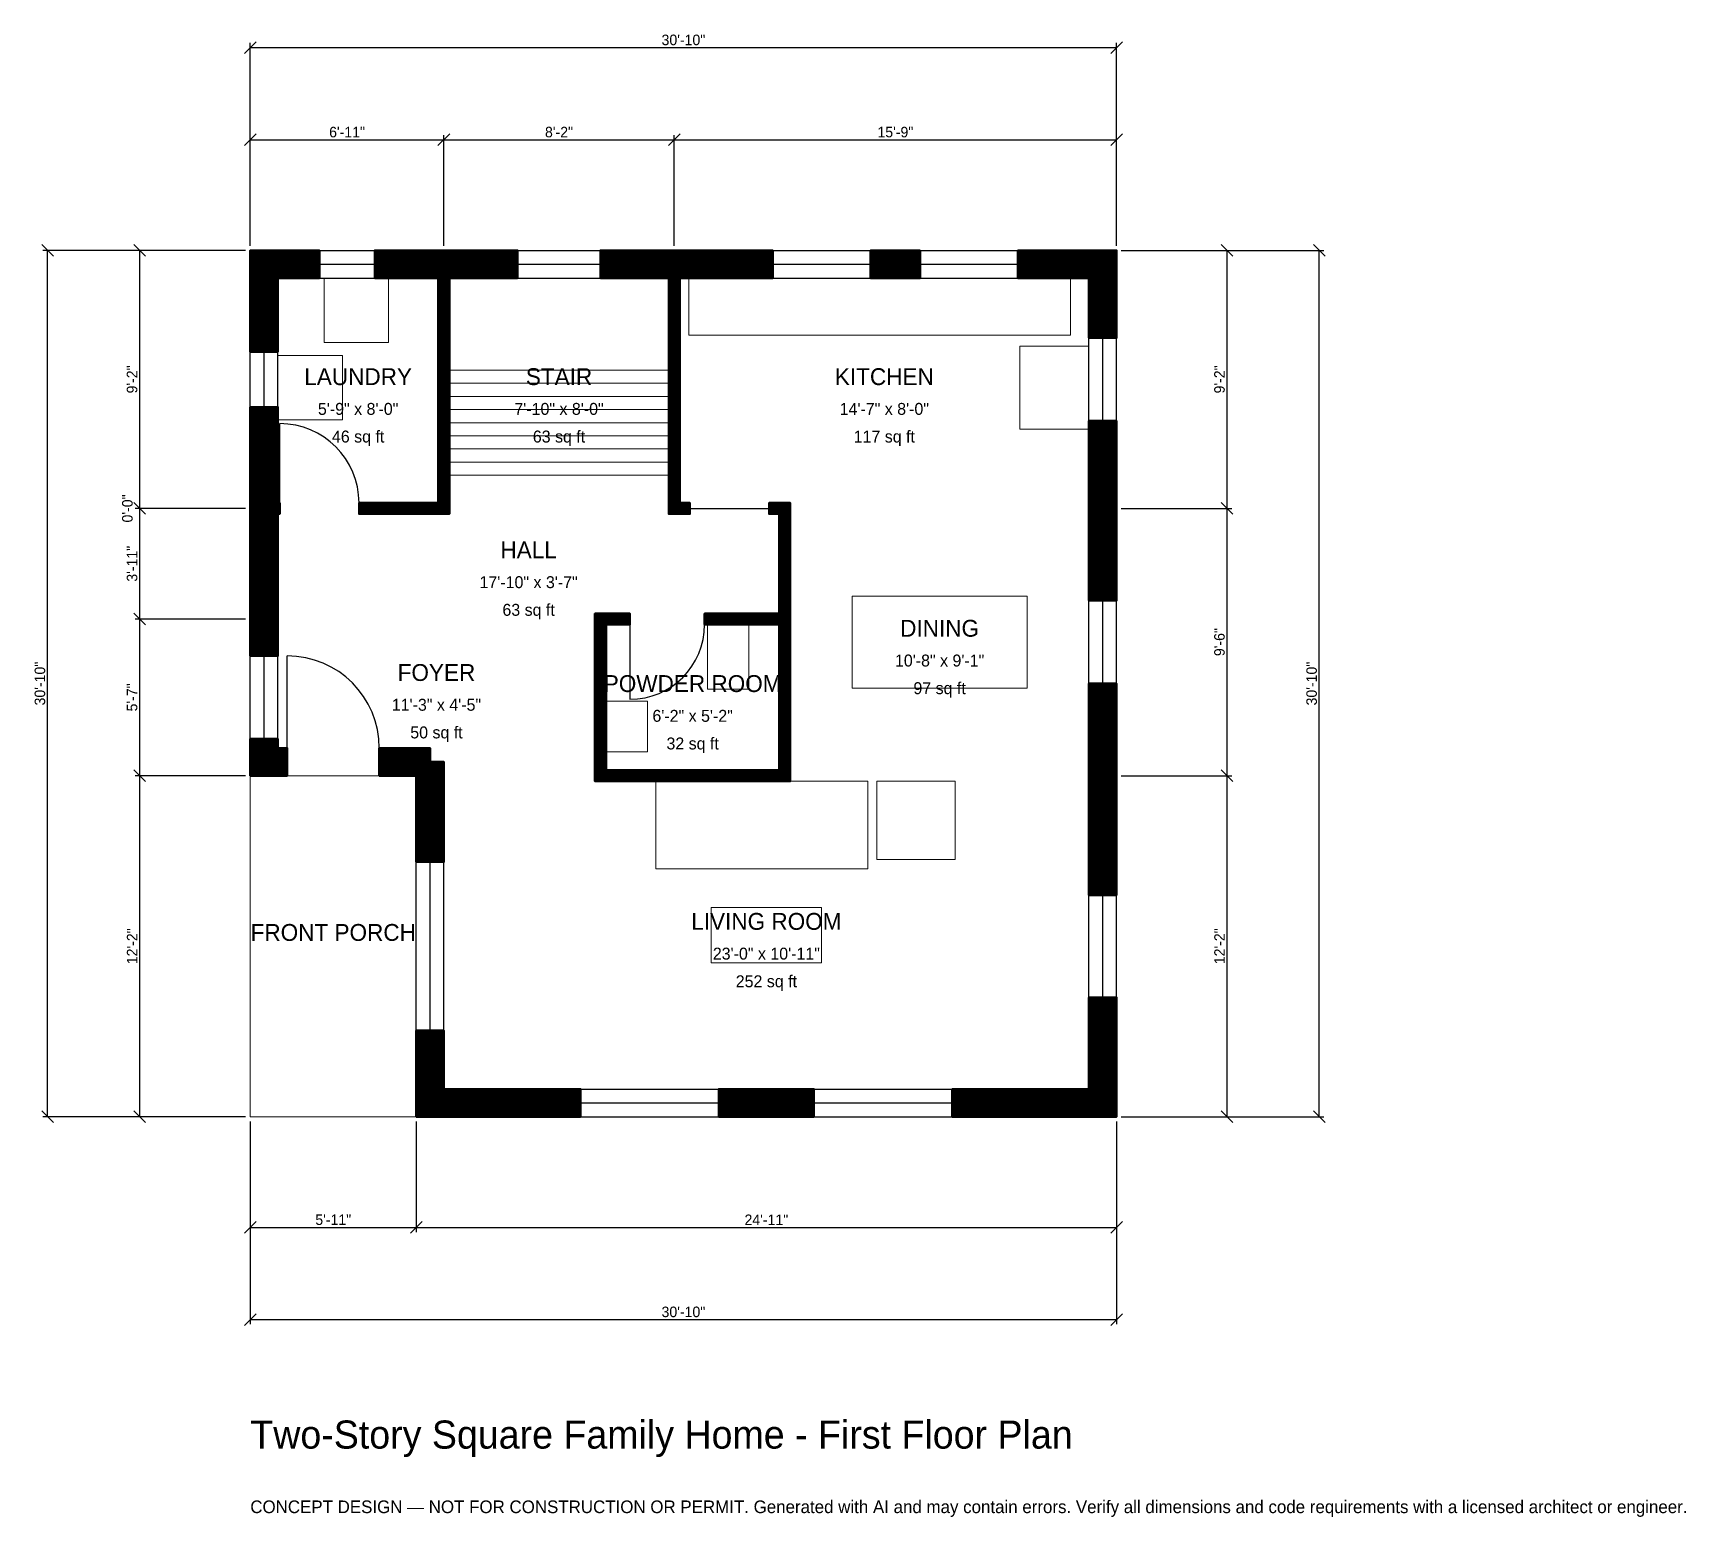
# Model space of a CAD drawing. Header units: inches. Extents: x -93 to 613, y -171 to 463.
import ezdxf
from ezdxf.enums import TextEntityAlignment as Align

# ---------------------------------------------------------------- set-up
doc = ezdxf.new("R2010")
doc.units = ezdxf.units.IN
doc.header["$MEASUREMENT"] = 0
doc.linetypes.add('DASHED', pattern=[0.6, 0.5, -0.1])
for name, color, linetype, lineweight in [('A-ANNO-DIMS', 1, 'Continuous', 13), ('A-ANNO-TEXT', 7, 'Continuous', 18), ('A-AREA-IDEN', 7, 'Continuous', 18), ('A-DOOR', 2, 'Continuous', 25), ('A-FLOR-FIXT', 9, 'Continuous', 13), ('A-FLOR-STRS', 3, 'Continuous', 18), ('A-FURN', 9, 'Continuous', 13), ('A-GLAZ', 4, 'Continuous', 25), ('A-SITE-PAVE', 8, 'Continuous', 13), ('A-WALL', 7, 'Continuous', 50), ('A-WALL-PATT', 8, 'Continuous', 13)]:
    doc.layers.add(name, color=color, linetype=linetype, lineweight=lineweight)
doc.dimstyles.new('PLAN', dxfattribs={"dimtxt": 4.5, "dimasz": 3, "dimexe": 2, "dimexo": 2, "dimgap": 1, "dimtad": 1, "dimdec": 0, "dimlunit": 4, "dimtsz": 2.5, "dimcen": 2.5, "dimclrd": 1, "dimclre": 1, "dimazin": 3, "dimtfac": 1, "dimtmove": 0, "dimatfit": 3})

msp = doc.modelspace()

# ---------------------------------------------------------------- hatches: boundary and pattern name
at = {"layer": 'A-WALL-PATT'}
h = msp.add_hatch(dxfattribs=at)
h.set_pattern_fill('ANSI31', color=8, scale=0.8)
h.paths.add_polyline_path([(70.8661, 11.811), (70.8661, 11.811), (70.8661, 36.811), (82.6772, 36.811), (82.6772, 11.811), (141.0761, 11.811), (141.0761, 0), (82.6772, 0), (82.6772, 0), (70.8661, 0), (70.8661, 0), (70.8661, 0), (70.8661, 11.811)])
h.paths.add_polyline_path([(70.8661, 145.6693), (55.1181, 145.6693), (55.1181, 157.4803), (76.7717, 157.4803), (76.7717, 151.5748), (82.6772, 151.5748), (82.6772, 108.8583), (70.8661, 108.8583), (70.8661, 145.6693)])
h.paths.add_polyline_path([(11.811, 145.6693), (11.811, 145.6693), (0, 145.6693), (0, 145.6693), (0, 145.6693), (0, 157.4803), (0, 157.4803), (0, 161.4173), (11.811, 161.4173), (11.811, 157.4803), (15.748, 157.4803), (15.748, 145.6693), (11.811, 145.6693)])
h.paths.add_polyline_path([(0, 206.6929), (0, 218.5039), (0, 253.937), (0, 257.4803), (0, 257.4803), (0, 262.2047), (0, 262.2047), (0, 265.748), (0, 303.1496), (11.811, 303.1496), (11.811, 265.748), (11.811, 262.2047), (12.5984, 262.2047), (12.5984, 257.4803), (11.811, 257.4803), (11.811, 253.937), (11.811, 218.5039), (11.811, 206.6929), (11.811, 196.8504), (0, 196.8504), (0, 206.6929)])
h.paths.add_polyline_path([(0, 358.2677), (0, 358.2677), (0, 370.0787), (0, 370.0787), (0, 370.0788), (11.811, 370.0788), (11.811, 370.0787), (29.5276, 370.0787), (29.5276, 358.2677), (11.811, 358.2677), (11.811, 326.7717), (0, 326.7717), (0, 358.2677)])
h.paths.add_polyline_path([(76.7717, 370.0787), (80.315, 370.0787), (80.315, 370.0788), (85.0394, 370.0788), (85.0394, 370.0787), (88.5827, 370.0787), (114.1732, 370.0787), (114.1732, 358.2677), (88.5827, 358.2677), (85.0394, 358.2677), (85.0394, 262.2047), (85.0394, 257.4803), (85.0394, 257.4803), (80.315, 257.4803), (80.315, 257.4803), (46.4567, 257.4803), (46.4567, 262.2047), (80.315, 262.2047), (80.315, 358.2677), (76.7717, 358.2677), (53.1496, 358.2677), (53.1496, 370.0787), (76.7717, 370.0787)])
h.paths.add_polyline_path([(175.1969, 370.0787), (178.7402, 370.0787), (178.7402, 370.0788), (183.4646, 370.0788), (183.4646, 370.0787), (187.0079, 370.0787), (223.2283, 370.0787), (223.2283, 358.2677), (187.0079, 358.2677), (183.4646, 358.2677), (183.4646, 262.2047), (187.7953, 262.2047), (187.7953, 257.4803), (183.4646, 257.4803), (183.4646, 257.4803), (178.7402, 257.4803), (178.7402, 257.4803), (178.7402, 262.2047), (178.7402, 358.2677), (175.1969, 358.2677), (149.6063, 358.2677), (149.6063, 370.0787), (175.1969, 370.0787)])
h.paths.add_polyline_path([(286.2205, 370.0787), (286.2205, 358.2677), (264.9606, 358.2677), (264.9606, 370.0787), (286.2205, 370.0787)])
h.paths.add_polyline_path([(358.2677, 370.0787), (358.2677, 370.0788), (370.0787, 370.0788), (370.0787, 370.0787), (370.0788, 370.0787), (370.0788, 358.2677), (370.0787, 358.2677), (370.0787, 332.6772), (358.2677, 332.6772), (358.2677, 358.2677), (327.9528, 358.2677), (327.9528, 370.0787), (358.2677, 370.0787)])
h.paths.add_polyline_path([(370.0787, 265.748), (370.0787, 265.748), (370.0787, 220.4724), (358.2677, 220.4724), (358.2677, 253.937), (358.2677, 253.937), (358.2677, 297.2441), (370.0787, 297.2441), (370.0787, 265.748)])
h.paths.add_polyline_path([(370.0787, 151.5748), (370.0787, 139.7638), (370.0787, 94.685), (358.2677, 94.685), (358.2677, 139.7638), (358.2677, 151.5748), (358.2677, 185.0394), (370.0787, 185.0394), (370.0787, 151.5748)])
h.paths.add_polyline_path([(370.0787, 11.811), (370.0788, 11.811), (370.0788, 0), (370.0788, 0), (370.0787, 0), (370.0787, 0), (358.2677, 0), (358.2677, 0), (299.8688, 0), (299.8688, 11.811), (358.2677, 11.811), (358.2677, 50.9843), (370.0787, 50.9843), (370.0787, 11.811)])
h.paths.add_polyline_path([(200.1312, 0), (200.1312, 11.811), (240.8136, 11.811), (240.8136, 0), (200.1312, 0)])
h.paths.add_polyline_path([(230.7087, 262.2047), (230.7087, 262.2047), (230.7087, 257.4803), (230.7087, 214.9606), (230.7087, 210.2362), (230.7087, 148.0315), (230.7087, 143.3071), (225.9843, 143.3071), (151.9685, 143.3071), (147.2441, 143.3071), (147.2441, 148.0315), (147.2441, 210.2362), (147.2441, 214.9606), (151.9685, 214.9606), (162.2047, 214.9606), (162.2047, 210.2362), (151.9685, 210.2362), (151.9685, 148.0315), (225.9843, 148.0315), (225.9843, 210.2362), (194.0945, 210.2362), (194.0945, 214.9606), (225.9843, 214.9606), (225.9843, 257.4803), (221.6535, 257.4803), (221.6535, 262.2047), (230.7087, 262.2047)])

# ---------------------------------------------------------------- linework, layer by layer
at = {"layer": 'A-DOOR'}
for p, q in [((12.5984, 262.2047), (12.5984, 296.063)), ((187.7953, 259.8425), (221.6535, 259.8425)), ((162.2047, 210.2362), (162.2047, 178.3465)), ((15.748, 157.4803), (15.748, 196.8504))]:
    msp.add_line(p, q, dxfattribs=at)
for centre, radius, start, end in [((12.5984, 262.2047), 33.8583, 0, 90), ((162.2047, 210.2362), 31.8898, 270, 360), ((15.748, 157.4803), 39.3701, 0, 90)]:
    msp.add_arc(centre, radius, start, end, dxfattribs=at)
at = {"layer": 'A-FLOR-FIXT'}
for points in [[(187.4016, 333.8583), (350.3937, 333.8583), (350.3937, 358.2677), (187.4016, 358.2677)], [(195.2756, 182.6772), (212.9921, 182.6772), (212.9921, 210.2362), (195.2756, 210.2362)], [(151.9685, 155.9055), (169.685, 155.9055), (169.685, 177.5591), (151.9685, 177.5591)]]:
    msp.add_lwpolyline(points, close=True, dxfattribs=at)
at = {"layer": 'A-FLOR-STRS'}
for p, q in [((85.0394, 318.8976), (178.7402, 318.8976)), ((85.0394, 313.2874), (178.7402, 313.2874)), ((85.0394, 307.6772), (178.7402, 307.6772)), ((85.0394, 302.0669), (178.7402, 302.0669)), ((85.0394, 296.4567), (178.7402, 296.4567)), ((85.0394, 290.8465), (178.7402, 290.8465)), ((85.0394, 285.2362), (178.7402, 285.2362)), ((85.0394, 279.626), (178.7402, 279.626)), ((85.0394, 274.0157), (178.7402, 274.0157))]:
    msp.add_line(p, q, dxfattribs=at)
at = {"layer": 'A-FURN'}
for points in [[(31.4961, 330.7087), (59.0551, 330.7087), (59.0551, 358.2677), (31.4961, 358.2677)], [(11.811, 297.6378), (39.3701, 297.6378), (39.3701, 325.1969), (11.811, 325.1969)], [(328.7402, 293.7008), (358.2677, 293.7008), (358.2677, 329.1339), (328.7402, 329.1339)], [(257.0866, 183.0709), (331.8898, 183.0709), (331.8898, 222.4409), (257.0866, 222.4409)], [(173.2283, 105.9055), (263.7795, 105.9055), (263.7795, 143.3071), (173.2283, 143.3071)], [(267.7165, 109.8425), (301.1811, 109.8425), (301.1811, 143.3071), (267.7165, 143.3071)], [(196.8504, 65.748), (244.0945, 65.748), (244.0945, 89.3701), (196.8504, 89.3701)]]:
    msp.add_lwpolyline(points, close=True, dxfattribs=at)
at = {"layer": 'A-GLAZ'}
for p, q in [((29.5276, 370.0787), (53.1496, 370.0787)), ((114.1732, 370.0787), (149.6063, 370.0787)), ((223.2283, 370.0787), (264.9606, 370.0787)), ((286.2205, 370.0787), (327.9528, 370.0787)), ((29.5276, 364.1732), (53.1496, 364.1732)), ((114.1732, 364.1732), (149.6063, 364.1732)), ((223.2283, 364.1732), (264.9606, 364.1732)), ((286.2205, 364.1732), (327.9528, 364.1732)), ((29.5276, 358.2677), (53.1496, 358.2677)), ((114.1732, 358.2677), (149.6063, 358.2677)), ((223.2283, 358.2677), (264.9606, 358.2677)), ((286.2205, 358.2677), (327.9528, 358.2677)), ((358.2677, 297.2441), (358.2677, 332.6772)), ((364.1732, 297.2441), (364.1732, 332.6772)), ((370.0787, 297.2441), (370.0787, 332.6772)), ((0, 303.1496), (0, 326.7717)), ((5.9055, 303.1496), (5.9055, 326.7717)), ((11.811, 303.1496), (11.811, 326.7717)), ((358.2677, 185.0394), (358.2677, 220.4724)), ((364.1732, 185.0394), (364.1732, 220.4724)), ((370.0787, 185.0394), (370.0787, 220.4724)), ((0, 161.4173), (0, 196.8504)), ((5.9055, 161.4173), (5.9055, 196.8504)), ((11.811, 161.4173), (11.811, 196.8504)), ((70.8661, 36.811), (70.8661, 108.8583)), ((76.7717, 36.811), (76.7717, 108.8583)), ((82.6772, 36.811), (82.6772, 108.8583)), ((358.2677, 50.9843), (358.2677, 94.685)), ((364.1732, 50.9843), (364.1732, 94.685)), ((370.0787, 50.9843), (370.0787, 94.685)), ((141.0761, 11.811), (200.1312, 11.811)), ((240.8136, 11.811), (299.8688, 11.811)), ((141.0761, 5.9055), (200.1312, 5.9055)), ((141.0761, 0), (200.1312, 0)), ((240.8136, 5.9055), (299.8688, 5.9055)), ((240.8136, 0), (299.8688, 0))]:
    msp.add_line(p, q, dxfattribs=at)
at = {"layer": 'A-SITE-PAVE', "linetype": 'DASHED'}
msp.add_lwpolyline([(0, 0), (70.8661, 0), (70.8661, 145.6693), (0, 145.6693)], close=True, dxfattribs=at)
at = {"layer": 'A-WALL'}
for points in [[(0, 358.2677), (0, 358.2677), (0, 370.0787), (0, 370.0787), (0, 370.0788), (11.811, 370.0788), (11.811, 370.0787), (29.5276, 370.0787), (29.5276, 358.2677), (11.811, 358.2677), (11.811, 326.7717), (0, 326.7717), (0, 358.2677)], [(76.7717, 370.0787), (80.315, 370.0787), (80.315, 370.0788), (85.0394, 370.0788), (85.0394, 370.0787), (88.5827, 370.0787), (114.1732, 370.0787), (114.1732, 358.2677), (88.5827, 358.2677), (85.0394, 358.2677), (85.0394, 262.2047), (85.0394, 257.4803), (85.0394, 257.4803), (80.315, 257.4803), (80.315, 257.4803), (46.4567, 257.4803), (46.4567, 262.2047), (80.315, 262.2047), (80.315, 358.2677), (76.7717, 358.2677), (53.1496, 358.2677), (53.1496, 370.0787), (76.7717, 370.0787)], [(175.1969, 370.0787), (178.7402, 370.0787), (178.7402, 370.0788), (183.4646, 370.0788), (183.4646, 370.0787), (187.0079, 370.0787), (223.2283, 370.0787), (223.2283, 358.2677), (187.0079, 358.2677), (183.4646, 358.2677), (183.4646, 262.2047), (187.7953, 262.2047), (187.7953, 257.4803), (183.4646, 257.4803), (183.4646, 257.4803), (178.7402, 257.4803), (178.7402, 257.4803), (178.7402, 262.2047), (178.7402, 358.2677), (175.1969, 358.2677), (149.6063, 358.2677), (149.6063, 370.0787), (175.1969, 370.0787)], [(286.2205, 370.0787), (286.2205, 358.2677), (264.9606, 358.2677), (264.9606, 370.0787), (286.2205, 370.0787)], [(358.2677, 370.0787), (358.2677, 370.0788), (370.0787, 370.0788), (370.0787, 370.0787), (370.0788, 370.0787), (370.0788, 358.2677), (370.0787, 358.2677), (370.0787, 332.6772), (358.2677, 332.6772), (358.2677, 358.2677), (327.9528, 358.2677), (327.9528, 370.0787), (358.2677, 370.0787)], [(0, 206.6929), (0, 218.5039), (0, 253.937), (0, 257.4803), (0, 257.4803), (0, 262.2047), (0, 262.2047), (0, 265.748), (0, 303.1496), (11.811, 303.1496), (11.811, 265.748), (11.811, 262.2047), (12.5984, 262.2047), (12.5984, 257.4803), (11.811, 257.4803), (11.811, 253.937), (11.811, 218.5039), (11.811, 206.6929), (11.811, 196.8504), (0, 196.8504), (0, 206.6929)], [(370.0787, 265.748), (370.0787, 265.748), (370.0787, 220.4724), (358.2677, 220.4724), (358.2677, 253.937), (358.2677, 253.937), (358.2677, 297.2441), (370.0787, 297.2441), (370.0787, 265.748)], [(230.7087, 262.2047), (230.7087, 262.2047), (230.7087, 257.4803), (230.7087, 214.9606), (230.7087, 210.2362), (230.7087, 148.0315), (230.7087, 143.3071), (225.9843, 143.3071), (151.9685, 143.3071), (147.2441, 143.3071), (147.2441, 148.0315), (147.2441, 210.2362), (147.2441, 214.9606), (151.9685, 214.9606), (162.2047, 214.9606), (162.2047, 210.2362), (151.9685, 210.2362), (151.9685, 148.0315), (225.9843, 148.0315), (225.9843, 210.2362), (194.0945, 210.2362), (194.0945, 214.9606), (225.9843, 214.9606), (225.9843, 257.4803), (221.6535, 257.4803), (221.6535, 262.2047), (230.7087, 262.2047)], [(370.0787, 151.5748), (370.0787, 139.7638), (370.0787, 94.685), (358.2677, 94.685), (358.2677, 139.7638), (358.2677, 151.5748), (358.2677, 185.0394), (370.0787, 185.0394), (370.0787, 151.5748)], [(11.811, 145.6693), (11.811, 145.6693), (0, 145.6693), (0, 145.6693), (0, 145.6693), (0, 157.4803), (0, 157.4803), (0, 161.4173), (11.811, 161.4173), (11.811, 157.4803), (15.748, 157.4803), (15.748, 145.6693), (11.811, 145.6693)], [(70.8661, 145.6693), (55.1181, 145.6693), (55.1181, 157.4803), (76.7717, 157.4803), (76.7717, 151.5748), (82.6772, 151.5748), (82.6772, 108.8583), (70.8661, 108.8583), (70.8661, 145.6693)], [(370.0787, 11.811), (370.0788, 11.811), (370.0788, 0), (370.0788, 0), (370.0787, 0), (370.0787, 0), (358.2677, 0), (358.2677, 0), (299.8688, 0), (299.8688, 11.811), (358.2677, 11.811), (358.2677, 50.9843), (370.0787, 50.9843), (370.0787, 11.811)], [(70.8661, 11.811), (70.8661, 11.811), (70.8661, 36.811), (82.6772, 36.811), (82.6772, 11.811), (141.0761, 11.811), (141.0761, 0), (82.6772, 0), (82.6772, 0), (70.8661, 0), (70.8661, 0), (70.8661, 0), (70.8661, 11.811)], [(200.1312, 0), (200.1312, 11.811), (240.8136, 11.811), (240.8136, 0), (200.1312, 0)]]:
    msp.add_lwpolyline(points, close=True, dxfattribs=at)

# ---------------------------------------------------------------- texts
at = {"layer": 'A-ANNO-TEXT'}
for s, height, p in [('Two-Story Square Family Home - First Floor Plan', 12, (0, -141.7323)), ('CONCEPT DESIGN — NOT FOR CONSTRUCTION OR PERMIT. Generated with AI and may contain errors. Verify all dimensions and code requirements with a licensed architect or engineer.', 5.4, (0, -169.2913))]:
    msp.add_text(s, height=height, dxfattribs=at).set_placement(p)
at = {"layer": 'A-AREA-IDEN'}
for s, height, p in [('LAUNDRY', 7.2, (46.063, 316.1417)), ('STAIR', 7.2, (131.8898, 316.1417)), ('KITCHEN', 7.2, (270.8661, 316.1417)), ('5\'-9" x 8\'-0"', 5.1, (46.063, 302.3622)), ('7\'-10" x 8\'-0"', 5.1, (131.8898, 302.3622)), ('14\'-7" x 8\'-0"', 5.1, (270.8661, 302.3622)), ('46 sq ft', 5.1, (46.063, 290.5512)), ('63 sq ft', 5.1, (131.8898, 290.5512)), ('117 sq ft', 5.1, (270.8661, 290.5512)), ('HALL', 7.2, (118.8976, 242.126)), ('17\'-10" x 3\'-7"', 5.1, (118.8976, 228.3465)), ('63 sq ft', 5.1, (118.8976, 216.5354)), ('DINING', 7.2, (294.4882, 208.6614)), ('FOYER', 7.2, (79.5276, 189.7638)), ('10\'-8" x 9\'-1"', 5.1, (294.4882, 194.8819)), ('POWDER ROOM', 7.2, (188.9764, 185.0394)), ('97 sq ft', 5.1, (294.4882, 183.0709)), ('11\'-3" x 4\'-5"', 5.1, (79.5276, 175.9843)), ('6\'-2" x 5\'-2"', 5.1, (188.9764, 171.2598)), ('50 sq ft', 5.1, (79.5276, 164.1732)), ('32 sq ft', 5.1, (188.9764, 159.4488)), ('LIVING ROOM', 7.2, (220.4724, 83.4646)), ('FRONT PORCH', 7.2, (35.4331, 78.7402)), ('23\'-0" x 10\'-11"', 5.1, (220.4724, 69.685)), ('252 sq ft', 5.1, (220.4724, 57.874))]:
    msp.add_text(s, height=height, dxfattribs=at).set_placement(p, align=Align.MIDDLE_CENTER)

# ---------------------------------------------------------------- dimensions: what is measured, and where the dimension line sits
at = {"layer": 'A-ANNO-DIMS'}
for base, p1, p2, text in [((0, 456.6929), (0, 370.0787), (370.0787, 370.0787), '30\'-10"'), ((0, 417.3228), (0, 370.0787), (82.6772, 370.0787), '6\'-11"'), ((82.6772, 417.3228), (82.6772, 370.0787), (181.1024, 370.0787), '8\'-2"'), ((181.1024, 417.3228), (181.1024, 370.0787), (370.0787, 370.0787), '15\'-9"'), ((0, -47.2441), (0, 0), (70.8661, 0), '5\'-11"'), ((0, -86.6142), (0, 0), (370.0787, 0), '30\'-10"'), ((70.8661, -47.2441), (70.8661, 0), (370.0787, 0), '24\'-11"')]:
    msp.add_linear_dim(base=base, p1=p1, p2=p2, text=text, dimstyle='PLAN', dxfattribs=at).render()
for base, p1, p2, text in [((-86.6142, 0), (0, 0), (0, 370.0787), '30\'-10"'), ((-47.2441, 259.8425), (0, 259.8425), (0, 370.0787), '9\'-2"'), ((417.3228, 259.8425), (370.0787, 259.8425), (370.0787, 370.0787), '9\'-2"'), ((456.6929, 0), (370.0787, 0), (370.0787, 370.0787), '30\'-10"'), ((-47.2441, 259.8425), (0, 259.8425), (0, 259.8425), '0\'-0"'), ((-47.2441, 212.5984), (0, 212.5984), (0, 259.8425), '3\'-11"'), ((417.3228, 145.6693), (370.0787, 145.6693), (370.0787, 259.8425), '9\'-6"'), ((-47.2441, 145.6693), (0, 145.6693), (0, 212.5984), '5\'-7"'), ((-47.2441, 0), (0, 0), (0, 145.6693), '12\'-2"'), ((417.3228, 0), (370.0787, 0), (370.0787, 145.6693), '12\'-2"')]:
    msp.add_linear_dim(base=base, p1=p1, p2=p2, angle=90, text=text, dimstyle='PLAN', dxfattribs=at).render()

doc.saveas('drawing.dxf')
